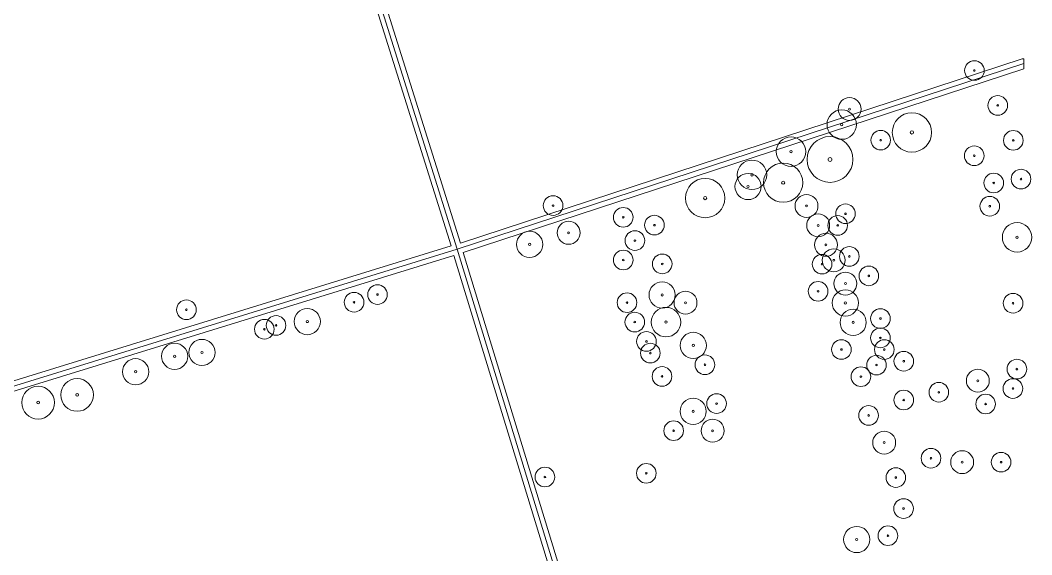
# Model space of a CAD drawing. Header units: metres. Extents: x 0 to 1612, y 0 to 1403.
# Drawn here: x 1299.4 to 1608.6, y 651.4 to 814.6 of the extents above; entities that cross this region are included whole.
import ezdxf

# ---------------------------------------------------------------- set-up
doc = ezdxf.new("R2010")
doc.units = ezdxf.units.M
doc.header["$MEASUREMENT"] = 0
for name, color, linetype, lineweight, true_color in [('TPX_ROADS_AXES', 7, 'CONTINUOUS', 0, 0x323232), ('TPX_ROADS_CONTOURS', 7, 'CONTINUOUS', 0, 0x646464), ('TPX_VEGETATION_TREES_INDIVIDUAL', 7, 'CONTINUOUS', 0, 0x136734)]:
    doc.layers.add(name, color=color, linetype=linetype, lineweight=lineweight, true_color=true_color)

# ---------------------------------------------------------------- blocks, each defined once
blk = doc.blocks.new('TREETR006_CR070')
at = {"layer": 'TPX_VEGETATION_TREES_INDIVIDUAL'}
for radius in [7, 0.583]:
    blk.add_circle((0, 0, 0.04), radius, dxfattribs=at)
blk = doc.blocks.new('TREETR004_CR050')
at = {"layer": 'TPX_VEGETATION_TREES_INDIVIDUAL'}
for radius in [5, 0.417]:
    blk.add_circle((0, 0, 0.04), radius, dxfattribs=at)
blk = doc.blocks.new('TREETR003_CR035')
at = {"layer": 'TPX_VEGETATION_TREES_INDIVIDUAL'}
for radius in [3.5, 0.292]:
    blk.add_circle((0, 0, 0.04), radius, dxfattribs=at)
blk = doc.blocks.new('TREETR005_CR060')
at = {"layer": 'TPX_VEGETATION_TREES_INDIVIDUAL'}
for radius in [6, 0.5]:
    blk.add_circle((0, 0, 0.04), radius, dxfattribs=at)
blk = doc.blocks.new('TREETR003_CR040')
at = {"layer": 'TPX_VEGETATION_TREES_INDIVIDUAL'}
for radius in [4, 0.333]:
    blk.add_circle((0, 0, 0.04), radius, dxfattribs=at)
blk = doc.blocks.new('TREETR003_CR030')
at = {"layer": 'TPX_VEGETATION_TREES_INDIVIDUAL'}
for radius in [3, 0.25]:
    blk.add_circle((0, 0, 0.04), radius, dxfattribs=at)
blk = doc.blocks.new('TREETR004_CR045')
at = {"layer": 'TPX_VEGETATION_TREES_INDIVIDUAL'}
for radius in [4.5, 0.375]:
    blk.add_circle((0, 0, 0.04), radius, dxfattribs=at)

msp = doc.modelspace()

# ---------------------------------------------------------------- linework, layer by layer
at = {"layer": 'TPX_ROADS_AXES', "elevation": 0.03}
for points in [[(1523.44, 448.79), (1432.96, 744.66), (1338.18, 1046.01), (1250.23, 1331.02)], [(1606.13, 801.37), (1432.96, 744.66), (1146.48, 656.38), (861.63, 566.91)]]:
    msp.add_lwpolyline(points, dxfattribs=at)
at = {"layer": 'TPX_ROADS_CONTOURS', "elevation": 0.03}
msp.add_lwpolyline([(952.35, 264.51), (1242.18, 358.46), (1522.49, 446.92), (1604.71, 202.58), (1605.46, 201.72), (1606.13, 201.67), (1606.13, 207.77), (1525.35, 447.82), (1606.13, 473.31), (1606.13, 476.28), (1605.68, 476.32), (1524.44, 450.68), (1434.82, 743.7), (1606.13, 799.79), (1606.13, 802.76), (1605.66, 802.8), (1433.93, 746.56), (1340.06, 1045.01)], dxfattribs=at)
for points in [[(1052.98, 952.12), (1337.2, 1044.12), (1431.07, 745.65), (1147.46, 658.25)], [(1148.37, 655.39), (1431.96, 742.79), (1521.57, 449.78), (1242.69, 361.76)]]:
    msp.add_lwpolyline(points, close=True, dxfattribs=at)

# ---------------------------------------------------------------- block references
at = {"layer": 'TPX_VEGETATION_TREES_INDIVIDUAL'}
for name, p in [('TREETR003_CR030', (1591.06, 799.23, 0.04)), ('TREETR003_CR035', (1552.9, 787.45, 0.04)), ('TREETR003_CR030', (1598.19, 788.57, 0.04)), ('TREETR004_CR045', (1550.51, 782.72, 0.04)), ('TREETR005_CR060', (1571.96, 780.32, 0.04)), ('TREETR003_CR030', (1562.42, 777.96, 0.04)), ('TREETR003_CR030', (1602.95, 777.9, 0.04)), ('TREETR004_CR045', (1535, 774.45, 0.04)), ('TREETR006_CR070', (1546.92, 772.07, 0.04)), ('TREETR003_CR030', (1591.02, 773.19, 0.04)), ('TREETR004_CR045', (1523.07, 767.36, 0.04)), ('TREETR005_CR060', (1532.6, 764.98, 0.04)), ('TREETR003_CR040', (1521.87, 763.81, 0.04)), ('TREETR003_CR030', (1596.97, 764.89, 0.04)), ('TREETR003_CR030', (1605.31, 766.06, 0.04)), ('TREETR005_CR060', (1508.76, 760.28, 0.04)), ('TREETR003_CR030', (1462.27, 757.98, 0.04)), ('TREETR003_CR035', (1539.74, 757.87, 0.04)), ('TREETR003_CR030', (1595.77, 757.79, 0.04)), ('TREETR003_CR030', (1551.66, 755.48, 0.04)), ('TREETR003_CR030', (1483.72, 754.4, 0.04)), ('TREETR003_CR030', (1493.25, 752.01, 0.04)), ('TREETR003_CR035', (1543.31, 751.94, 0.04)), ('TREETR003_CR030', (1549.27, 751.93, 0.04)), ('TREETR003_CR035', (1467.02, 749.68, 0.04)), ('TREETR004_CR045', (1604.1, 748.3, 0.04)), ('TREETR003_CR040', (1455.1, 746.15, 0.04)), ('TREETR003_CR030', (1487.28, 747.29, 0.04)), ('TREETR003_CR035', (1545.69, 746.02, 0.04)), ('TREETR003_CR030', (1552.83, 742.46, 0.04)), ('TREETR003_CR030', (1483.7, 741.37, 0.04)), ('TREETR003_CR030', (1495.62, 740.17, 0.04)), ('TREETR003_CR030', (1544.49, 740.1, 0.04)), ('TREETR003_CR035', (1548.06, 741.28, 0.04)), ('TREETR003_CR030', (1558.79, 736.53, 0.04)), ('TREETR003_CR035', (1551.63, 734.17, 0.04)), ('TREETR003_CR030', (1408.59, 730.82, 0.04)), ('TREETR003_CR040', (1495.6, 730.7, 0.04)), ('TREETR003_CR030', (1543.28, 731.81, 0.04)), ('TREETR003_CR030', (1401.43, 728.47, 0.04)), ('TREETR003_CR030', (1484.87, 728.35, 0.04)), ('TREETR003_CR035', (1502.75, 728.32, 0.04)), ('TREETR003_CR040', (1551.62, 728.25, 0.04)), ('TREETR003_CR030', (1602.88, 728.18, 0.04)), ('TREETR003_CR030', (1350.18, 726.17, 0.04)), ('TREETR004_CR045', (1496.78, 722.41, 0.04)), ('TREETR003_CR030', (1377.58, 721.4, 0.04)), ('TREETR003_CR040', (1387.12, 722.57, 0.04)), ('TREETR003_CR030', (1487.25, 722.42, 0.04)), ('TREETR003_CR040', (1554, 722.33, 0.04)), ('TREETR003_CR030', (1562.34, 723.5, 0.04)), ('TREETR003_CR030', (1374.01, 720.22, 0.04)), ('TREETR003_CR030', (1562.33, 717.58, 0.04)), ('TREETR003_CR030', (1490.81, 716.5, 0.04)), ('TREETR003_CR040', (1505.12, 715.29, 0.04)), ('TREETR003_CR040', (1346.58, 711.97, 0.04)), ('TREETR003_CR040', (1354.93, 713.14, 0.04)), ('TREETR003_CR030', (1492, 712.94, 0.04)), ('TREETR003_CR030', (1550.41, 714.04, 0.04)), ('TREETR003_CR030', (1563.52, 714.02, 0.04)), ('TREETR003_CR040', (1334.65, 707.25, 0.04)), ('TREETR003_CR030', (1508.68, 709.37, 0.04)), ('TREETR003_CR030', (1561.13, 709.29, 0.04)), ('TREETR003_CR030', (1569.48, 710.46, 0.04)), ('TREETR003_CR030', (1495.57, 705.83, 0.04)), ('TREETR003_CR030', (1556.36, 705.75, 0.04)), ('TREETR003_CR030', (1604.04, 708.05, 0.04)), ('TREETR004_CR050', (1316.76, 700.17, 0.04)), ('TREETR003_CR035', (1592.11, 704.51, 0.04)), ('TREETR003_CR030', (1602.84, 702.13, 0.04)), ('TREETR004_CR050', (1304.84, 697.82, 0.04)), ('TREETR003_CR030', (1580.19, 700.98, 0.04)), ('TREETR003_CR040', (1505.09, 695.16, 0.04)), ('TREETR003_CR030', (1512.24, 697.52, 0.04)), ('TREETR003_CR030', (1569.46, 698.62, 0.04)), ('TREETR003_CR030', (1594.49, 697.4, 0.04)), ('TREETR003_CR030', (1558.72, 693.9, 0.04)), ('TREETR003_CR035', (1511.04, 689.24, 0.04)), ('TREETR003_CR030', (1499.12, 689.25, 0.04)), ('TREETR003_CR035', (1563.48, 685.61, 0.04)), ('TREETR003_CR030', (1577.78, 680.85, 0.04)), ('TREETR003_CR035', (1587.31, 679.65, 0.04)), ('TREETR003_CR030', (1599.23, 679.64, 0.04)), ('TREETR003_CR030', (1459.76, 675.1, 0.04)), ('TREETR003_CR030', (1490.76, 676.24, 0.04)), ('TREETR003_CR030', (1567.04, 674.95, 0.04)), ('TREETR003_CR030', (1569.41, 665.47, 0.04)), ('TREETR003_CR040', (1555.09, 656.02, 0.04)), ('TREETR003_CR030', (1564.63, 657.19, 0.04))]:
    msp.add_blockref(name, p, dxfattribs=at)

doc.saveas('drawing.dxf')
